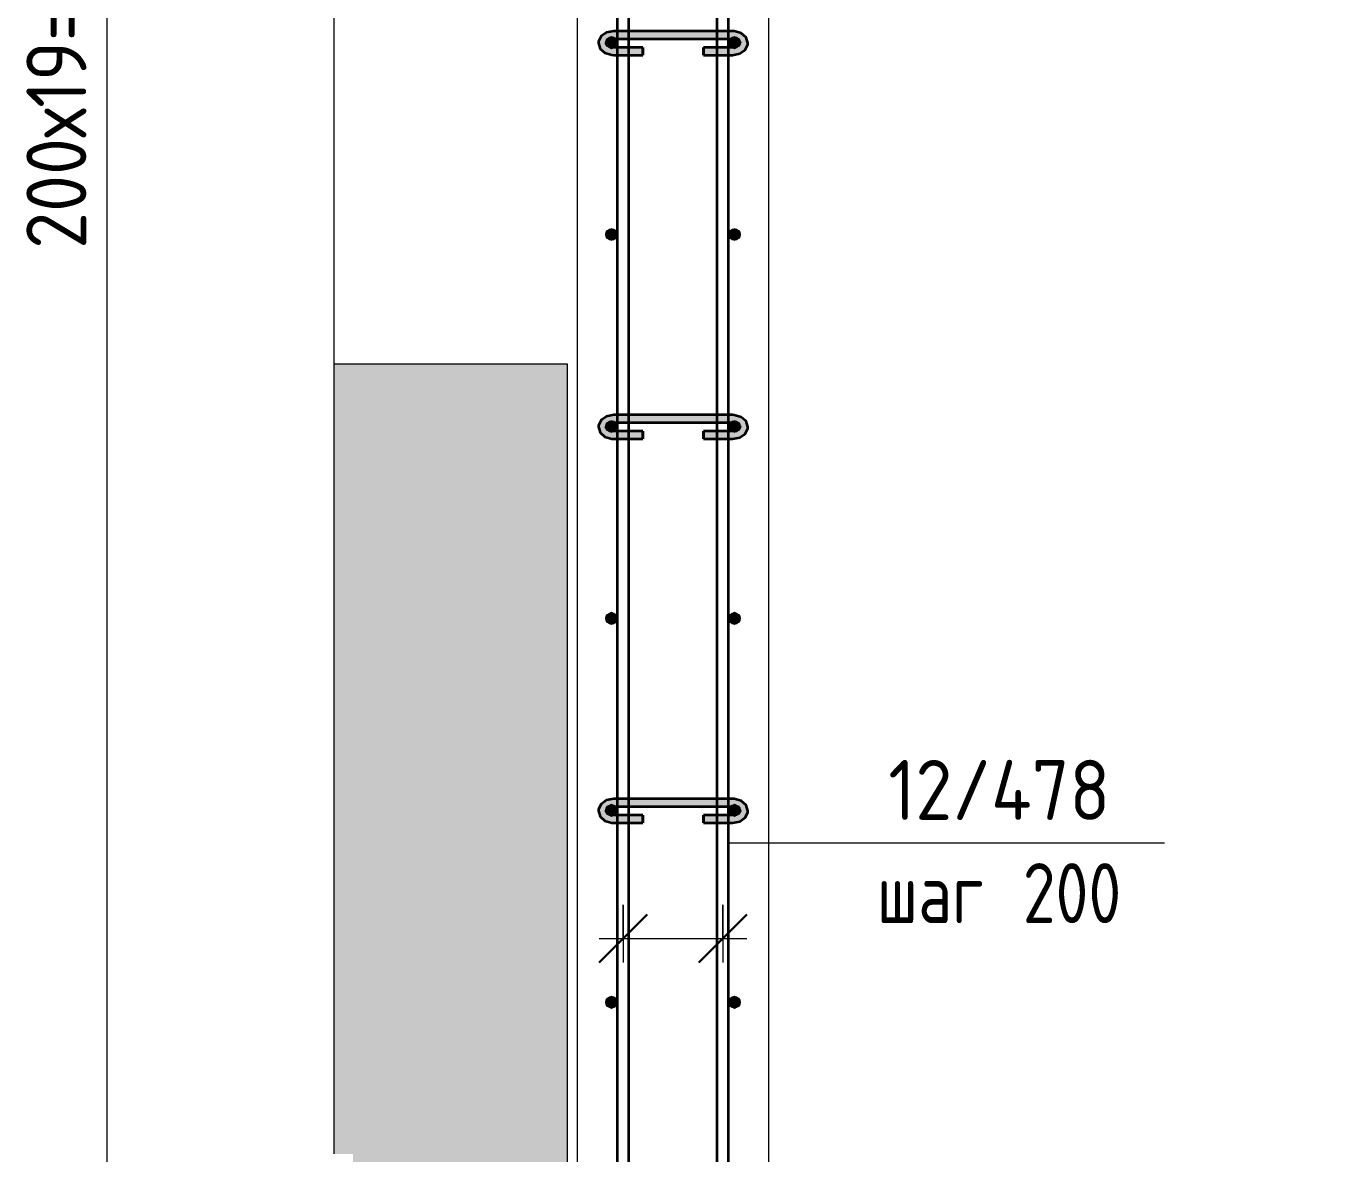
# Model space of a CAD drawing. Header units: millimetres. Extents: x 67134 to 121662, y -4758 to 13821.
# Drawn here: x 109344 to 110707, y -2058 to -883 of the extents above; entities that cross this region are included whole.
import ezdxf

# ---------------------------------------------------------------- set-up
doc = ezdxf.new("R2010")
doc.units = ezdxf.units.MM
for name, color, linetype, lineweight in [('AA_Dim', 7, 'Continuous', 9), ('AA_Dim-25', 7, 'Continuous', 9), ('AA_Linii', 7, 'Continuous', 9), ('AA_Oformlenie', 7, 'Continuous', 9), ('AA_Vinoska', 7, 'Continuous', 9), ('AF_Stena_Опалубка', 253, 'Continuous', 20), ('KR_Armatura', 7, 'Continuous', 20), ('KR_Armatura_Tonkie', 7, 'Continuous', 20)]:
    doc.layers.add(name, color=color, linetype=linetype, lineweight=lineweight)
doc.styles.add('ISOCPEUR_7', font='isocpeur.ttf', dxfattribs={"width": 0.9, "height": 62.5})
doc.styles.add('ISOCPEUR_8', font='isocpeur.ttf', dxfattribs={"width": 0.8, "height": 62.5})
doc.dimstyles.new('00_Точн_3_знака__прозр__3', dxfattribs={"dimscale": 304.8, "dimtxt": 62.248823, "dimasz": 0.139436, "dimexe": 0.123031, "dimexo": 0.082021, "dimgap": 0.008202, "dimtad": 1, "dimdec": 3, "dimrnd": 0.001, "dimdsep": 46, "dimtxsty": 'ISOCPEUR_7', "dimblk1": 'OBLIQUE', "dimblk2": 'OBLIQUE', "dimsah": 1, "dimcen": 0.09, "dimdle": 0.123031, "dimazin": 0, "dimtfac": 1, "dimtdec": 4, "dimtix": 1, "dimtmove": 0, "dimatfit": 3, "dimfxl": 1, "dimtvp": 1, "dimtolj": 1, "dimtzin": 0, "dimlwd": 18, "dimlwe": 18, "dimarcsym": 2})
doc.dimstyles.new('10_Раскладка_арматуры_с_засечками', dxfattribs={"dimscale": 304.8, "dimtxt": 0.18, "dimasz": 0.164042, "dimexe": 0.082021, "dimexo": 0, "dimgap": 0, "dimtad": 1, "dimdec": 3, "dimrnd": 0.001, "dimdsep": 46, "dimtxsty": 'ISOCPEUR_8', "dimblk1": 'OBLIQUE', "dimblk2": 'OBLIQUE', "dimsah": 1, "dimcen": 0.09, "dimdle": 0.082021, "dimazin": 0, "dimtfac": 1, "dimtdec": 4, "dimtix": 1, "dimtmove": 0, "dimatfit": 3, "dimfxl": 1, "dimtvp": 1, "dimtolj": 1, "dimtzin": 0, "dimlwd": 18, "dimlwe": 18, "dimarcsym": 2})

# ---------------------------------------------------------------- blocks, each defined once
blk = doc.blocks.new('261_Шпилька массив _НесАрм_РабПлоск_ - 8 А240-4166799-2-2 Армирование')
at = {"layer": 'KR_Armatura_Tonkie', "lineweight": 35}
for points in [[(-11581.8, -911.8), (-11581.8, -905), (-11588, -903.5), (-11589.5, -901.3), (-11589.8, -900.5), (-11588.8, -897.7), (-11585.8, -895.6), (-11581.8, -894.8), (-11581.8, -888), (-11588.4, -889.2), (-11590.7, -890.3), (-11594.3, -893.4), (-11596.6, -896.2), (-11597.8, -900.5), (-11596.4, -905.1), (-11593.2, -908.5), (-11587.7, -911), (-11585.7, -911.3)], [(-11551.1, -894.8), (-11458, -894.8), (-11458, -888), (-11581.8, -888.1), (-11581.8, -894.8), (-11566, -894.8)], [(-11460.5, -896), (-11458, -895.9), (-11458, -894.8), (-11581.8, -894.8), (-11581.8, -896), (-11462, -896)], [(-11458, -911.8), (-11451.9, -910.9), (-11446.7, -908.5), (-11443.2, -904.8), (-11442, -900.5), (-11443.2, -896.2), (-11445.6, -892.6), (-11450.5, -889.5), (-11458, -888.1), (-11458, -894.8), (-11454, -895.6), (-11451.1, -897.7), (-11450.1, -900.7), (-11450.6, -902.1), (-11452.5, -903.7), (-11458, -905.1), (-11458, -911)], [(-11551.5, -911.8), (-11551.5, -905), (-11581.8, -905.1), (-11581.8, -911.8), (-11566, -911.8)], [(-11573.7, -913), (-11551.5, -912.8), (-11551.5, -911.8), (-11581.8, -911.8), (-11581.8, -913), (-11578, -913)], [(-11462, -911.8), (-11458, -911.8), (-11458, -905), (-11488.3, -905.1), (-11488.3, -911.8), (-11474, -911.8)], [(-11462, -913), (-11458, -912.8), (-11458, -911.8), (-11488.3, -911.8), (-11488.3, -913), (-11474, -913)], [(-11581.8, -1311.8), (-11581.8, -1305), (-11588, -1303.5), (-11589.4, -1301.8), (-11589.8, -1300.5), (-11588.8, -1297.7), (-11585.8, -1295.6), (-11581.8, -1294.8), (-11581.8, -1288), (-11587.9, -1289), (-11590.7, -1290.3), (-11594.3, -1293.4), (-11596.6, -1296.2), (-11597.8, -1300.5), (-11596.4, -1305.1), (-11593.2, -1308.5), (-11587.7, -1311), (-11585.7, -1311.3)], [(-11462, -1294.8), (-11458, -1294.8), (-11458, -1288), (-11581.8, -1288.1), (-11581.8, -1294.8), (-11474, -1294.8)], [(-11458, -1311.8), (-11451.9, -1310.9), (-11446.7, -1308.5), (-11443.2, -1304.8), (-11442, -1300.5), (-11443.2, -1296.2), (-11445.6, -1292.6), (-11450.5, -1289.5), (-11458, -1288.1), (-11458, -1294.8), (-11454, -1295.6), (-11451.1, -1297.7), (-11450.1, -1300.7), (-11450.6, -1302.1), (-11452.5, -1303.7), (-11458, -1305.1), (-11458, -1311)], [(-11460.5, -1296), (-11458, -1295.9), (-11458, -1294.8), (-11581.8, -1294.8), (-11581.8, -1296), (-11462, -1296)], [(-11551.5, -1311.8), (-11551.5, -1305), (-11581.8, -1305.1), (-11581.8, -1311.8), (-11566, -1311.8)], [(-11462, -1311.8), (-11458, -1311.8), (-11458, -1305), (-11488.3, -1305.1), (-11488.3, -1311.8), (-11474, -1311.8)], [(-11566, -1313), (-11551.5, -1312.8), (-11551.5, -1311.8), (-11581.8, -1311.8), (-11581.8, -1313), (-11573.7, -1313)], [(-11460.5, -1313), (-11458, -1312.8), (-11458, -1311.8), (-11488.3, -1311.8), (-11488.3, -1313), (-11462, -1313)], [(-11581.8, -1711.8), (-11581.8, -1705), (-11588, -1703.5), (-11589.4, -1701.8), (-11589.8, -1700.5), (-11588.8, -1697.7), (-11585.8, -1695.6), (-11581.8, -1694.8), (-11581.8, -1688), (-11587.9, -1689), (-11590.7, -1690.3), (-11594.3, -1693.4), (-11596.6, -1696.2), (-11597.8, -1700.5), (-11596.4, -1705.1), (-11593.2, -1708.5), (-11587.7, -1711), (-11585.7, -1711.3)], [(-11551.1, -1694.8), (-11458, -1694.8), (-11458, -1688), (-11581.8, -1688.1), (-11581.8, -1694.8), (-11566, -1694.8)], [(-11458, -1711.8), (-11451.9, -1710.9), (-11446.7, -1708.5), (-11443.2, -1704.8), (-11442, -1700.5), (-11443.6, -1695.6), (-11445.6, -1692.6), (-11450.5, -1689.5), (-11458, -1688.1), (-11458, -1694.8), (-11453.9, -1695.6), (-11451.1, -1697.7), (-11450.1, -1700.7), (-11450.6, -1702.1), (-11452.5, -1703.7), (-11458, -1705.1), (-11458, -1711)], [(-11551.1, -1696), (-11458, -1695.9), (-11458, -1694.8), (-11581.8, -1694.8), (-11581.8, -1696), (-11566, -1696)], [(-11551.5, -1711.8), (-11551.5, -1705), (-11581.8, -1705.1), (-11581.8, -1711.8), (-11566, -1711.8)], [(-11578, -1713), (-11551.5, -1712.8), (-11551.5, -1711.8), (-11581.8, -1711.8), (-11581.8, -1713)], [(-11462, -1711.8), (-11458, -1711.8), (-11458, -1705), (-11488.3, -1705.1), (-11488.3, -1711.8), (-11474, -1711.8)], [(-11460.5, -1713), (-11458, -1712.8), (-11458, -1711.8), (-11488.3, -1711.8), (-11488.3, -1713), (-11462, -1713)]]:
    blk.add_hatch(color=256, dxfattribs=at).paths.add_polyline_path(points)
h = blk.add_hatch(color=256, dxfattribs=at)
h.paths.add_polyline_path([(-11581.8, -913), (-11581.8, -911.8), (-11588, -910.9), (-11593.2, -908.5), (-11593.8, -908.1), (-11589.4, -911.3), (-11587.9, -912), (-11583.1, -912.8)])
h.paths.add_polyline_path([(-11589.3, -899), (-11588, -897.4), (-11581.8, -895.9), (-11581.8, -894.8), (-11585.8, -895.6), (-11588.8, -897.7), (-11589, -898.3)])
h = blk.add_hatch(color=256, dxfattribs=at)
h.paths.add_polyline_path([(-11458, -913), (-11450.5, -911.5), (-11445.6, -908.4), (-11443.2, -904.8), (-11446.7, -908.5), (-11451.9, -910.9), (-11458, -911.8), (-11458, -912.8)])
h.paths.add_polyline_path([(-11450.8, -898.6), (-11451.1, -897.7), (-11454.6, -895.5), (-11458, -894.8), (-11458, -896), (-11457.4, -896.1), (-11451.1, -898.5)])
h = blk.add_hatch(color=256, dxfattribs=at)
h.paths.add_polyline_path([(-11581.8, -1313), (-11581.8, -1311.8), (-11588, -1310.9), (-11593.2, -1308.5), (-11593.8, -1308.1), (-11589.4, -1311.3), (-11587.9, -1312), (-11585.3, -1312.4)])
h.paths.add_polyline_path([(-11589.3, -1299), (-11588, -1297.4), (-11581.8, -1295.9), (-11581.8, -1294.8), (-11585.8, -1295.6), (-11588.8, -1297.7), (-11589, -1298.3)])
h = blk.add_hatch(color=256, dxfattribs=at)
h.paths.add_polyline_path([(-11458, -1313), (-11450.5, -1311.5), (-11445.6, -1308.4), (-11443.2, -1304.8), (-11446.7, -1308.5), (-11452.1, -1311), (-11458, -1311.8), (-11458, -1312.8)])
h.paths.add_polyline_path([(-11450.8, -1298.6), (-11451.1, -1297.7), (-11454.6, -1295.5), (-11458, -1294.8), (-11458, -1296), (-11457.4, -1296.1), (-11451.1, -1298.5)])
h = blk.add_hatch(color=256, dxfattribs=at)
h.paths.add_polyline_path([(-11581.8, -1713), (-11581.8, -1711.8), (-11588, -1710.9), (-11593.2, -1708.5), (-11593.8, -1708.1), (-11589.4, -1711.3), (-11587.9, -1712), (-11585.3, -1712.4)])
h.paths.add_polyline_path([(-11589.3, -1699), (-11588, -1697.4), (-11581.8, -1695.9), (-11581.8, -1694.8), (-11586.2, -1695.9), (-11588.8, -1697.7), (-11589, -1698.3)])
h = blk.add_hatch(color=256, dxfattribs=at)
h.paths.add_polyline_path([(-11458, -1713), (-11450.5, -1711.5), (-11445.6, -1708.4), (-11443.2, -1704.8), (-11446.7, -1708.5), (-11452.1, -1711), (-11458, -1711.8), (-11458, -1712.8)])
h.paths.add_polyline_path([(-11450.8, -1698.6), (-11451.1, -1697.7), (-11454.6, -1695.5), (-11458, -1694.8), (-11458, -1696), (-11457.4, -1696.1), (-11451.1, -1698.5)])
for p, q in [((-11578, -888), (-11581.8, -888)), ((-11581.8, -896), (-11578, -896)), ((-11566, -888), (-11578, -888)), ((-11578, -896), (-11566, -896)), ((-11474, -888), (-11566, -888)), ((-11566, -896), (-11474, -896)), ((-11462, -888), (-11474, -888)), ((-11474, -896), (-11462, -896)), ((-11458, -888), (-11462, -888)), ((-11462, -896), (-11458, -896)), ((-11578, -905), (-11581.8, -905)), ((-11581.8, -913), (-11578, -913)), ((-11566, -905), (-11578, -905)), ((-11578, -913), (-11566, -913)), ((-11551.5, -905), (-11566, -905)), ((-11566, -913), (-11551.5, -913)), ((-11551.5, -905), (-11551.5, -911.8)), ((-11551.5, -906.2), (-11551.5, -905.1)), ((-11551.5, -912.8), (-11551.5, -906.2)), ((-11551.5, -911.8), (-11551.5, -913)), ((-11474, -905), (-11488.3, -905)), ((-11488.3, -911.8), (-11488.3, -905)), ((-11488.3, -905.1), (-11488.3, -906.2)), ((-11488.3, -906.2), (-11488.3, -912.8)), ((-11488.3, -913), (-11488.3, -911.8)), ((-11488.3, -913), (-11474, -913)), ((-11462, -905), (-11474, -905)), ((-11474, -913), (-11462, -913)), ((-11458, -905), (-11462, -905)), ((-11462, -913), (-11458, -913)), ((-11578, -1288), (-11581.8, -1288)), ((-11566, -1288), (-11578, -1288)), ((-11474, -1288), (-11566, -1288)), ((-11462, -1288), (-11474, -1288)), ((-11458, -1288), (-11462, -1288)), ((-11581.8, -1296), (-11578, -1296)), ((-11578, -1305), (-11581.8, -1305)), ((-11578, -1296), (-11566, -1296)), ((-11566, -1305), (-11578, -1305)), ((-11566, -1296), (-11474, -1296)), ((-11551.5, -1305), (-11566, -1305)), ((-11551.5, -1305), (-11551.5, -1311.8)), ((-11551.5, -1306.2), (-11551.5, -1305.1)), ((-11551.5, -1312.8), (-11551.5, -1306.2)), ((-11474, -1305), (-11488.3, -1305)), ((-11488.3, -1311.8), (-11488.3, -1305)), ((-11488.3, -1305.1), (-11488.3, -1306.2)), ((-11488.3, -1306.2), (-11488.3, -1312.8)), ((-11474, -1296), (-11462, -1296)), ((-11462, -1305), (-11474, -1305)), ((-11462, -1296), (-11458, -1296)), ((-11458, -1305), (-11462, -1305)), ((-11581.8, -1313), (-11578, -1313)), ((-11578, -1313), (-11566, -1313)), ((-11566, -1313), (-11551.5, -1313)), ((-11551.5, -1311.8), (-11551.5, -1313)), ((-11488.3, -1313), (-11488.3, -1311.8)), ((-11488.3, -1313), (-11474, -1313)), ((-11474, -1313), (-11462, -1313)), ((-11462, -1313), (-11458, -1313)), ((-11578, -1688), (-11581.8, -1688)), ((-11566, -1688), (-11578, -1688)), ((-11474, -1688), (-11566, -1688)), ((-11462, -1688), (-11474, -1688)), ((-11458, -1688), (-11462, -1688)), ((-11581.8, -1696), (-11578, -1696)), ((-11578, -1696), (-11566, -1696)), ((-11566, -1696), (-11474, -1696)), ((-11474, -1696), (-11462, -1696)), ((-11462, -1696), (-11458, -1696)), ((-11578, -1705), (-11581.8, -1705)), ((-11581.8, -1713), (-11578, -1713)), ((-11566, -1705), (-11578, -1705)), ((-11578, -1713), (-11566, -1713)), ((-11551.5, -1705), (-11566, -1705)), ((-11566, -1713), (-11551.5, -1713)), ((-11551.5, -1705), (-11551.5, -1711.8)), ((-11551.5, -1706.2), (-11551.5, -1705.1)), ((-11551.5, -1707), (-11551.5, -1706.2)), ((-11551.5, -1712.8), (-11551.5, -1707.1)), ((-11551.5, -1711.8), (-11551.5, -1713)), ((-11474, -1705), (-11488.3, -1705)), ((-11488.3, -1711.8), (-11488.3, -1705)), ((-11488.3, -1705.1), (-11488.3, -1706.2)), ((-11488.3, -1706.2), (-11488.3, -1707)), ((-11488.3, -1707.1), (-11488.3, -1712.8)), ((-11488.3, -1713), (-11488.3, -1711.8)), ((-11488.3, -1713), (-11474, -1713)), ((-11462, -1705), (-11474, -1705)), ((-11474, -1713), (-11462, -1713)), ((-11458, -1705), (-11462, -1705)), ((-11462, -1713), (-11458, -1713))]:
    blk.add_line(p, q, dxfattribs=at)
at = {"layer": 'KR_Armatura_Tonkie', "lineweight": 35, "flags": 128}
for points in [[(-11581.8, -888), (-11589.4, -889.5), (-11595, -893.4), (-11597.7, -898.9), (-11597.8, -900.5)], [(-11589.8, -900.5), (-11588.9, -898.5), (-11585.1, -896.4), (-11581.8, -896)], [(-11442, -900.5), (-11443.9, -894.6), (-11448.9, -890.2), (-11456.1, -888.1), (-11458, -888)], [(-11458, -896), (-11453, -897.1), (-11450.3, -899.3), (-11450, -900.5)], [(-11597.8, -900.5), (-11596, -906.4), (-11591, -910.8), (-11583.7, -912.9), (-11581.8, -913)], [(-11581.8, -905), (-11586.9, -903.9), (-11589.5, -901.7), (-11589.8, -900.5)], [(-11458, -913), (-11450.4, -911.5), (-11444.8, -907.6), (-11442.1, -902.1), (-11442, -900.5)], [(-11450, -900.5), (-11451, -902.5), (-11454.7, -904.5), (-11458, -905)], [(-11581.8, -1288), (-11589.4, -1289.5), (-11595, -1293.4), (-11597.7, -1298.9), (-11597.8, -1300.5)], [(-11442, -1300.5), (-11443.9, -1294.6), (-11448.9, -1290.2), (-11456.1, -1288.1), (-11458, -1288)], [(-11597.8, -1300.5), (-11596, -1306.4), (-11591, -1310.8), (-11583.7, -1312.9), (-11581.8, -1313)], [(-11589.8, -1300.5), (-11588.9, -1298.5), (-11585.1, -1296.4), (-11581.8, -1296)], [(-11581.8, -1305), (-11586.9, -1303.9), (-11589.5, -1301.7), (-11589.8, -1300.5)], [(-11458, -1296), (-11453, -1297.1), (-11450.3, -1299.3), (-11450, -1300.5)], [(-11458, -1313), (-11450.4, -1311.5), (-11444.8, -1307.6), (-11442.1, -1302.1), (-11442, -1300.5)], [(-11450, -1300.5), (-11451, -1302.5), (-11454.7, -1304.5), (-11458, -1305)], [(-11581.8, -1688), (-11589.4, -1689.5), (-11595, -1693.4), (-11597.7, -1698.9), (-11597.8, -1700.5)], [(-11442, -1700.5), (-11443.9, -1694.6), (-11448.9, -1690.2), (-11456.1, -1688.1), (-11458, -1688)], [(-11597.8, -1700.5), (-11596, -1706.4), (-11591, -1710.8), (-11583.7, -1712.9), (-11581.8, -1713)], [(-11589.8, -1700.5), (-11588.9, -1698.5), (-11585.1, -1696.4), (-11581.8, -1696)], [(-11581.8, -1705), (-11586.9, -1703.9), (-11589.5, -1701.7), (-11589.8, -1700.5)], [(-11458, -1696), (-11453, -1697.1), (-11450.3, -1699.3), (-11450, -1700.5)], [(-11458, -1713), (-11450.4, -1711.5), (-11444.8, -1707.6), (-11442.1, -1702.1), (-11442, -1700.5)], [(-11450, -1700.5), (-11451, -1702.5), (-11454.7, -1704.5), (-11458, -1705)]]:
    blk.add_lwpolyline(points, dxfattribs=at)
blk = doc.blocks.new('011_Прямоугольник обрыва _ЭлУзла_ - 011_Прямоугольник обрыва _ЭлУзла_-4156433-2-2 Армирование')
at = {"layer": 'AA_Oformlenie'}
blk.add_line((-11873.1, -2057.9), (-11873.1, 623.8), dxfattribs=at)
blk = doc.blocks.new('DIMBLOCK106-2-2 Армирование')
at = {"layer": 'AA_Dim-25', "lineweight": 30}
for p, q in [((109428.3, 1100), (109407.1, 1121.2)), ((109428.3, 1100), (109449.6, 1078.8)), ((109428.3, -2900), (109407.1, -2878.8)), ((109428.3, -2900), (109449.6, -2921.2))]:
    blk.add_line(p, q, dxfattribs=at)
at = {"layer": 'AA_Dim-25', "lineweight": 18}
for p, q in [((109923.1, 1100), (109390.8, 1100)), ((109428.3, -2900), (109428.3, 1100)), ((109428.3, 1100), (109923.1, 1100)), ((109923.1, -2900), (109390.8, -2900)), ((109428.3, -2900), (109923.1, -2900))]:
    blk.add_line(p, q, dxfattribs=at)
at = {"layer": 'AA_Dim-25', "color": 0, "lineweight": 18, "insert": (109344.2, -1114.9), "char_height": 62.5, "width": 515.708, "attachment_point": 1, "rotation": 90, "line_spacing_factor": 1.149209, "style": 'ISOCPEUR_7'}
blk.add_mtext('200х19=4000', dxfattribs=at)
blk = doc.blocks.new('_Oblique')
at = {"color": 0, "linetype": 'ByBlock', "lineweight": -2}
blk.add_line((-0.5, -0.5), (0.5, 0.5), dxfattribs=at)
blk = doc.blocks.new('042_М_Арматуры - Диам длина поз _ Комментарий-3662934-2-2 Армирование')
at = {"layer": 'AA_Vinoska'}
blk.add_line((-10831.3, -2781.2), (-10481.3, -2781.2), dxfattribs=at)
blk = doc.blocks.new('DIMBLOCK125-2-2 Армирование')
at = {"layer": 'AA_Dim-25', "lineweight": 18}
for p, q in [((109966.1, -1798.3), (109966.1, -1858.6)), ((109966.1, -1833.6), (109966.1, -1798.3)), ((110070.1, -1798.3), (110070.1, -1858.6)), ((110070.1, -1833.6), (110070.1, -1798.3)), ((109941.1, -1833.6), (110095.1, -1833.6))]:
    blk.add_line(p, q, dxfattribs=at)
at = {"layer": 'AA_Dim-25', "lineweight": 30}
for p, q in [((109966.1, -1833.6), (109991.1, -1808.6)), ((110070.1, -1833.6), (110095.1, -1808.6)), ((109966.1, -1833.6), (109941.1, -1858.6)), ((110070.1, -1833.6), (110045.1, -1858.6))]:
    blk.add_line(p, q, dxfattribs=at)

msp = doc.modelspace()

# ---------------------------------------------------------------- hatches: boundary and pattern name
at = {"layer": 'AA_Oformlenie'}
h = msp.add_hatch(dxfattribs=at)
h.set_pattern_fill('FP_13', color=250, style=0, pattern_type=2)
h.set_pattern_definition([(0, (112629.82, 825), (101.6, 25.4), [8.382, -67.818, 8.382, -67.818, -406.4]), (0, (112629.82, 825), (101.6, 25.4), [-152.4, 8.382, -144.018, 8.382, -67.818, -177.8]), (0, (112629.82, 825), (101.6, 25.4), [-381, 8.382, -42.418, 8.382, -118.618]), (120, (112667.92, 837.7), (-72.79705, 75.28818), [8.382, -67.818, 8.382, -67.818, -406.4]), (120, (112667.92, 837.7), (-72.79705, 75.28818), [-152.4, 8.382, -144.018, 8.382, -67.818, -177.8]), (120, (112667.92, 837.7), (-72.79705, 75.28818), [-381, 8.382, -42.418, 8.382, -118.618]), (240, (112680.62, 888.5), (-28.80295, -100.68818), [8.382, -67.818, 8.382, -67.818, -406.4]), (240, (112680.62, 888.5), (-28.80295, -100.68818), [-152.4, 8.382, -144.018, 8.382, -67.818, -177.8]), (240, (112680.62, 888.5), (-28.80295, -100.68818), [-381, 8.382, -42.418, 8.382, -118.618])])
h.paths.add_polyline_path([(109664.9489, -3454.753), (110241.5471, -3454.753), (110241.5471, -3434.6753), (110269.0471, -3434.6753), (110269.0471, -3454.753), (110283.1242, -3411.4279), (110297.2014, -3454.753), (111449.7434, -3454.753), (111449.7434, -3434.6753), (111477.2434, -3434.6753), (111477.2434, -3454.753), (111491.3206, -3411.4279), (111505.3977, -3454.753), (111908.0899, -3454.753), (111908.0899, -3350), (109808.0899, -3350), (109808.0899, -3250), (109908.0899, -3250), (109908.0899, -1235), (109664.9489, -1235), (109664.9489, -2057.9104), (109684.5752, -2057.9104), (109684.5752, -2086.0648), (109664.9489, -2086.0648), (109708.2501, -2099.8148), (109664.9489, -2113.5648), (109664.9489, -3387.9646)])
at = {"layer": 'KR_Armatura'}
h = msp.add_hatch(color=256, dxfattribs=at)
edge = h.paths.add_edge_path()
edge.add_arc((109954.0899, -900), 6, 0, 360)
for points in [[(109954.0899, -906), (109959.286, -903), (109959.286, -897), (109954.0899, -894), (109948.8937, -897), (109948.8937, -903)], [(110082.0899, -906), (110087.286, -903), (110087.286, -897), (110082.0899, -894), (110076.8937, -897), (110076.8937, -903), (110077.6301, -903.4251)], [(109954.0899, -1106), (109959.286, -1103), (109959.286, -1097), (109954.0899, -1094), (109948.8937, -1097), (109948.8937, -1103)], [(110082.0899, -1106), (110087.286, -1103), (110087.286, -1097), (110082.0899, -1094), (110076.8937, -1097), (110076.8937, -1103)], [(109954.0899, -1306), (109959.286, -1303), (109959.286, -1297), (109954.0899, -1294), (109948.8937, -1297), (109948.8937, -1303), (109950.9896, -1304.21)], [(110082.0899, -1306), (110087.286, -1303), (110087.286, -1297), (110082.0899, -1294), (110076.8937, -1297), (110076.8937, -1303), (110078.9896, -1304.21)], [(109954.0899, -1506), (109959.286, -1503), (109959.286, -1497), (109954.0899, -1494), (109948.8937, -1497), (109948.8937, -1503)], [(110082.0899, -1506), (110087.286, -1503), (110087.286, -1497), (110082.0899, -1494), (110076.8937, -1497), (110076.8937, -1503)], [(109954.0899, -1706), (109959.286, -1703), (109959.286, -1697), (109954.0899, -1694), (109948.8937, -1697), (109948.8937, -1703)], [(110082.0899, -1706), (110087.286, -1703), (110087.286, -1697), (110082.0899, -1694), (110076.8937, -1697), (110076.8937, -1703), (110077.6301, -1703.4251)], [(109954.0899, -1906), (109959.286, -1903), (109959.286, -1897), (109954.0899, -1894), (109948.8937, -1897), (109948.8937, -1903)], [(110082.0899, -1906), (110087.286, -1903), (110087.286, -1897), (110082.0899, -1894), (110076.8937, -1897), (110076.8937, -1903)]]:
    msp.add_hatch(color=256, dxfattribs=at).paths.add_polyline_path(points)
h = msp.add_hatch(color=256, dxfattribs=at)
edge = h.paths.add_edge_path()
edge.add_arc((110082.0899, -900), 6, 0, 360)
h = msp.add_hatch(color=256, dxfattribs=at)
edge = h.paths.add_edge_path()
edge.add_arc((109954.0899, -1100), 6, 0, 360)
h = msp.add_hatch(color=256, dxfattribs=at)
edge = h.paths.add_edge_path()
edge.add_arc((110082.0899, -1100), 6, 0, 360)
h = msp.add_hatch(color=256, dxfattribs=at)
edge = h.paths.add_edge_path()
edge.add_arc((109954.0899, -1300), 6, 0, 360)
h = msp.add_hatch(color=256, dxfattribs=at)
edge = h.paths.add_edge_path()
edge.add_arc((110082.0899, -1300), 6, 0, 360)
h = msp.add_hatch(color=256, dxfattribs=at)
edge = h.paths.add_edge_path()
edge.add_arc((109954.0899, -1500), 6, 0, 360)
h = msp.add_hatch(color=256, dxfattribs=at)
edge = h.paths.add_edge_path()
edge.add_arc((110082.0899, -1500), 6, 0, 360)
h = msp.add_hatch(color=256, dxfattribs=at)
edge = h.paths.add_edge_path()
edge.add_arc((109954.0899, -1700), 6, 0, 360)
h = msp.add_hatch(color=256, dxfattribs=at)
edge = h.paths.add_edge_path()
edge.add_arc((110082.0899, -1700), 6, 0, 360)
h = msp.add_hatch(color=256, dxfattribs=at)
edge = h.paths.add_edge_path()
edge.add_arc((109954.0899, -1900), 6, 0, 360)
h = msp.add_hatch(color=256, dxfattribs=at)
edge = h.paths.add_edge_path()
edge.add_arc((110082.0899, -1900), 6, 0, 360)

# ---------------------------------------------------------------- linework, layer by layer
at = {"layer": 'AA_Linii'}
for p, q in [((109908.0899, -1235), (109664.9489, -1235)), ((109908.0899, -3250), (109908.0899, -1235))]:
    msp.add_line(p, q, dxfattribs=at)
at = {"layer": 'AA_Vinoska'}
msp.add_line((110074.3857, -1733.8596), (110180.3336, -1733.8596), dxfattribs=at)
at = {"layer": 'AF_Stena_Опалубка'}
for p, q in [((109918.0899, 1330), (109918.0899, -2950)), ((110118.0899, -2950), (110118.0899, 1330))]:
    msp.add_line(p, q, dxfattribs=at)
at = {"layer": 'KR_Armatura'}
for p, q in [((109954.0899, -894), (109948.8937, -897)), ((109948.8937, -897), (109948.8937, -903)), ((109959.286, -897), (109954.0899, -894)), ((109959.286, -903), (109959.286, -897)), ((110082.0899, -894), (110076.8937, -897)), ((110076.8937, -897), (110076.8937, -903)), ((110087.286, -897), (110082.0899, -894)), ((110087.286, -903), (110087.286, -897)), ((109948.8937, -903), (109954.0899, -906)), ((109954.0899, -906), (109959.286, -903)), ((110076.8937, -903), (110077.6301, -903.4251)), ((110077.6301, -903.4251), (110082.0899, -906)), ((110082.0899, -906), (110087.286, -903)), ((109954.0899, -1094), (109948.8937, -1097)), ((109948.8937, -1097), (109948.8937, -1103)), ((109948.8937, -1103), (109954.0899, -1106)), ((109959.286, -1097), (109954.0899, -1094)), ((109954.0899, -1106), (109959.286, -1103)), ((109959.286, -1103), (109959.286, -1097)), ((110082.0899, -1094), (110076.8937, -1097)), ((110076.8937, -1097), (110076.8937, -1103)), ((110076.8937, -1103), (110082.0899, -1106)), ((110087.286, -1097), (110082.0899, -1094)), ((110082.0899, -1106), (110087.286, -1103)), ((110087.286, -1103), (110087.286, -1097)), ((109954.0899, -1294), (109948.8937, -1297)), ((109959.286, -1297), (109954.0899, -1294)), ((110082.0899, -1294), (110076.8937, -1297)), ((110087.286, -1297), (110082.0899, -1294)), ((109948.8937, -1297), (109948.8937, -1303)), ((109948.8937, -1303), (109950.9896, -1304.21)), ((109950.9896, -1304.21), (109954.0899, -1306)), ((109954.0899, -1306), (109959.286, -1303)), ((109959.286, -1303), (109959.286, -1297)), ((110076.8937, -1297), (110076.8937, -1303)), ((110076.8937, -1303), (110078.9896, -1304.21)), ((110078.9896, -1304.21), (110082.0899, -1306)), ((110082.0899, -1306), (110087.286, -1303)), ((110087.286, -1303), (110087.286, -1297)), ((109954.0899, -1494), (109948.8937, -1497)), ((109948.8937, -1497), (109948.8937, -1503)), ((109959.286, -1497), (109954.0899, -1494)), ((109959.286, -1503), (109959.286, -1497)), ((110082.0899, -1494), (110076.8937, -1497)), ((110076.8937, -1497), (110076.8937, -1503)), ((110087.286, -1497), (110082.0899, -1494)), ((110087.286, -1503), (110087.286, -1497)), ((109948.8937, -1503), (109954.0899, -1506)), ((109954.0899, -1506), (109959.286, -1503)), ((110076.8937, -1503), (110082.0899, -1506)), ((110082.0899, -1506), (110087.286, -1503)), ((109954.0899, -1694), (109948.8937, -1697)), ((109948.8937, -1697), (109948.8937, -1703)), ((109948.8937, -1703), (109954.0899, -1706)), ((109959.286, -1697), (109954.0899, -1694)), ((109954.0899, -1706), (109959.286, -1703)), ((109959.286, -1703), (109959.286, -1697)), ((110082.0899, -1694), (110076.8937, -1697)), ((110076.8937, -1697), (110076.8937, -1703)), ((110076.8937, -1703), (110077.6301, -1703.4251)), ((110077.6301, -1703.4251), (110082.0899, -1706)), ((110087.286, -1697), (110082.0899, -1694)), ((110082.0899, -1706), (110087.286, -1703)), ((110087.286, -1703), (110087.286, -1697)), ((109954.0899, -1894), (109948.8937, -1897)), ((109959.286, -1897), (109954.0899, -1894)), ((110082.0899, -1894), (110076.8937, -1897)), ((110087.286, -1897), (110082.0899, -1894)), ((109948.8937, -1897), (109948.8937, -1903)), ((109948.8937, -1903), (109954.0899, -1906)), ((109954.0899, -1906), (109959.286, -1903)), ((109959.286, -1903), (109959.286, -1897)), ((110076.8937, -1897), (110076.8937, -1903)), ((110076.8937, -1903), (110082.0899, -1906)), ((110082.0899, -1906), (110087.286, -1903)), ((110087.286, -1903), (110087.286, -1897))]:
    msp.add_line(p, q, dxfattribs=at)
for centre in [(109954.0899, -900), (110082.0899, -900), (109954.0899, -1100), (110082.0899, -1100), (109954.0899, -1300), (110082.0899, -1300), (109954.0899, -1500), (110082.0899, -1500), (109954.0899, -1700), (110082.0899, -1700), (109954.0899, -1900), (110082.0899, -1900)]:
    msp.add_circle(centre, 6, dxfattribs=at)
at = {"layer": 'KR_Armatura_Tonkie', "lineweight": 35}
for p, q in [((109960.0899, -2950), (109960.0899, 1322)), ((109972.0899, -2950), (109972.0899, 1322)), ((110064.0899, -2950), (110064.0899, 1322)), ((110076.0899, -2950), (110076.0899, 1322))]:
    msp.add_line(p, q, dxfattribs=at)

# ---------------------------------------------------------------- block references
at = {"layer": 'AA_Oformlenie'}
msp.add_blockref('011_Прямоугольник обрыва _ЭлУзла_ - 011_Прямоугольник обрыва _ЭлУзла_-4156433-2-2 Армирование', (121538.0899, 0), dxfattribs=at)
at = {"layer": 'AA_Vinoska'}
msp.add_blockref('042_М_Арматуры - Диам длина поз _ Комментарий-3662934-2-2 Армирование', (121011.6411, 1047.3446), dxfattribs=at)
at = {"layer": 'KR_Armatura_Tonkie', "lineweight": 35}
msp.add_blockref('261_Шпилька массив _НесАрм_РабПлоск_ - 8 А240-4166799-2-2 Армирование', (121538.0899, 0), dxfattribs=at)

# ---------------------------------------------------------------- texts
at = {"layer": 'AA_Vinoska', "char_height": 62.5, "attachment_point": 1}
for s, insert, width, style in [('12/478', (110242.5121, -1647.507), 283.196109, 'ISOCPEUR_7'), (' 200', (110350.76, -1754.9833), 166.751, 'ISOCPEUR_8'), ('шаг', (110230.3746, -1754.9833), 145.907125, 'ISOCPEUR_8')]:
    msp.add_mtext(s, dxfattribs=dict(at, insert=insert, width=width, style=style))

# ---------------------------------------------------------------- dimensions: what is measured, and where the dimension line sits
at = {"layer": 'AA_Dim', "lineweight": 18}
dim = msp.add_linear_dim(base=(109428.3265, 1100), p1=(109948.0899, -2900), p2=(109948.0899, 1100), angle=90, dimstyle='00_Точн_3_знака__прозр__3', override={"dimpost": '200х19=<>', "dimfxl": 4000}, dxfattribs=at)
dim.commit()
dim.dimension.update_dxf_attribs({"geometry": 'DIMBLOCK106-2-2 Армирование', "text_midpoint": (109394.5765, -900)})
dim = msp.add_linear_dim(base=(110070.0899, -1833.6281), p1=(109966.0899, -1798.2727), p2=(110070.0899, -1798.2727), dimstyle='10_Раскладка_арматуры_с_засечками', override={"dimpost": '<>', "dimfxl": 104}, dxfattribs=at)
dim.commit()
dim.dimension.update_dxf_attribs({"geometry": 'DIMBLOCK125-2-2 Армирование', "text_midpoint": (110018.0899, -1802.3781)})

doc.saveas('drawing.dxf')
